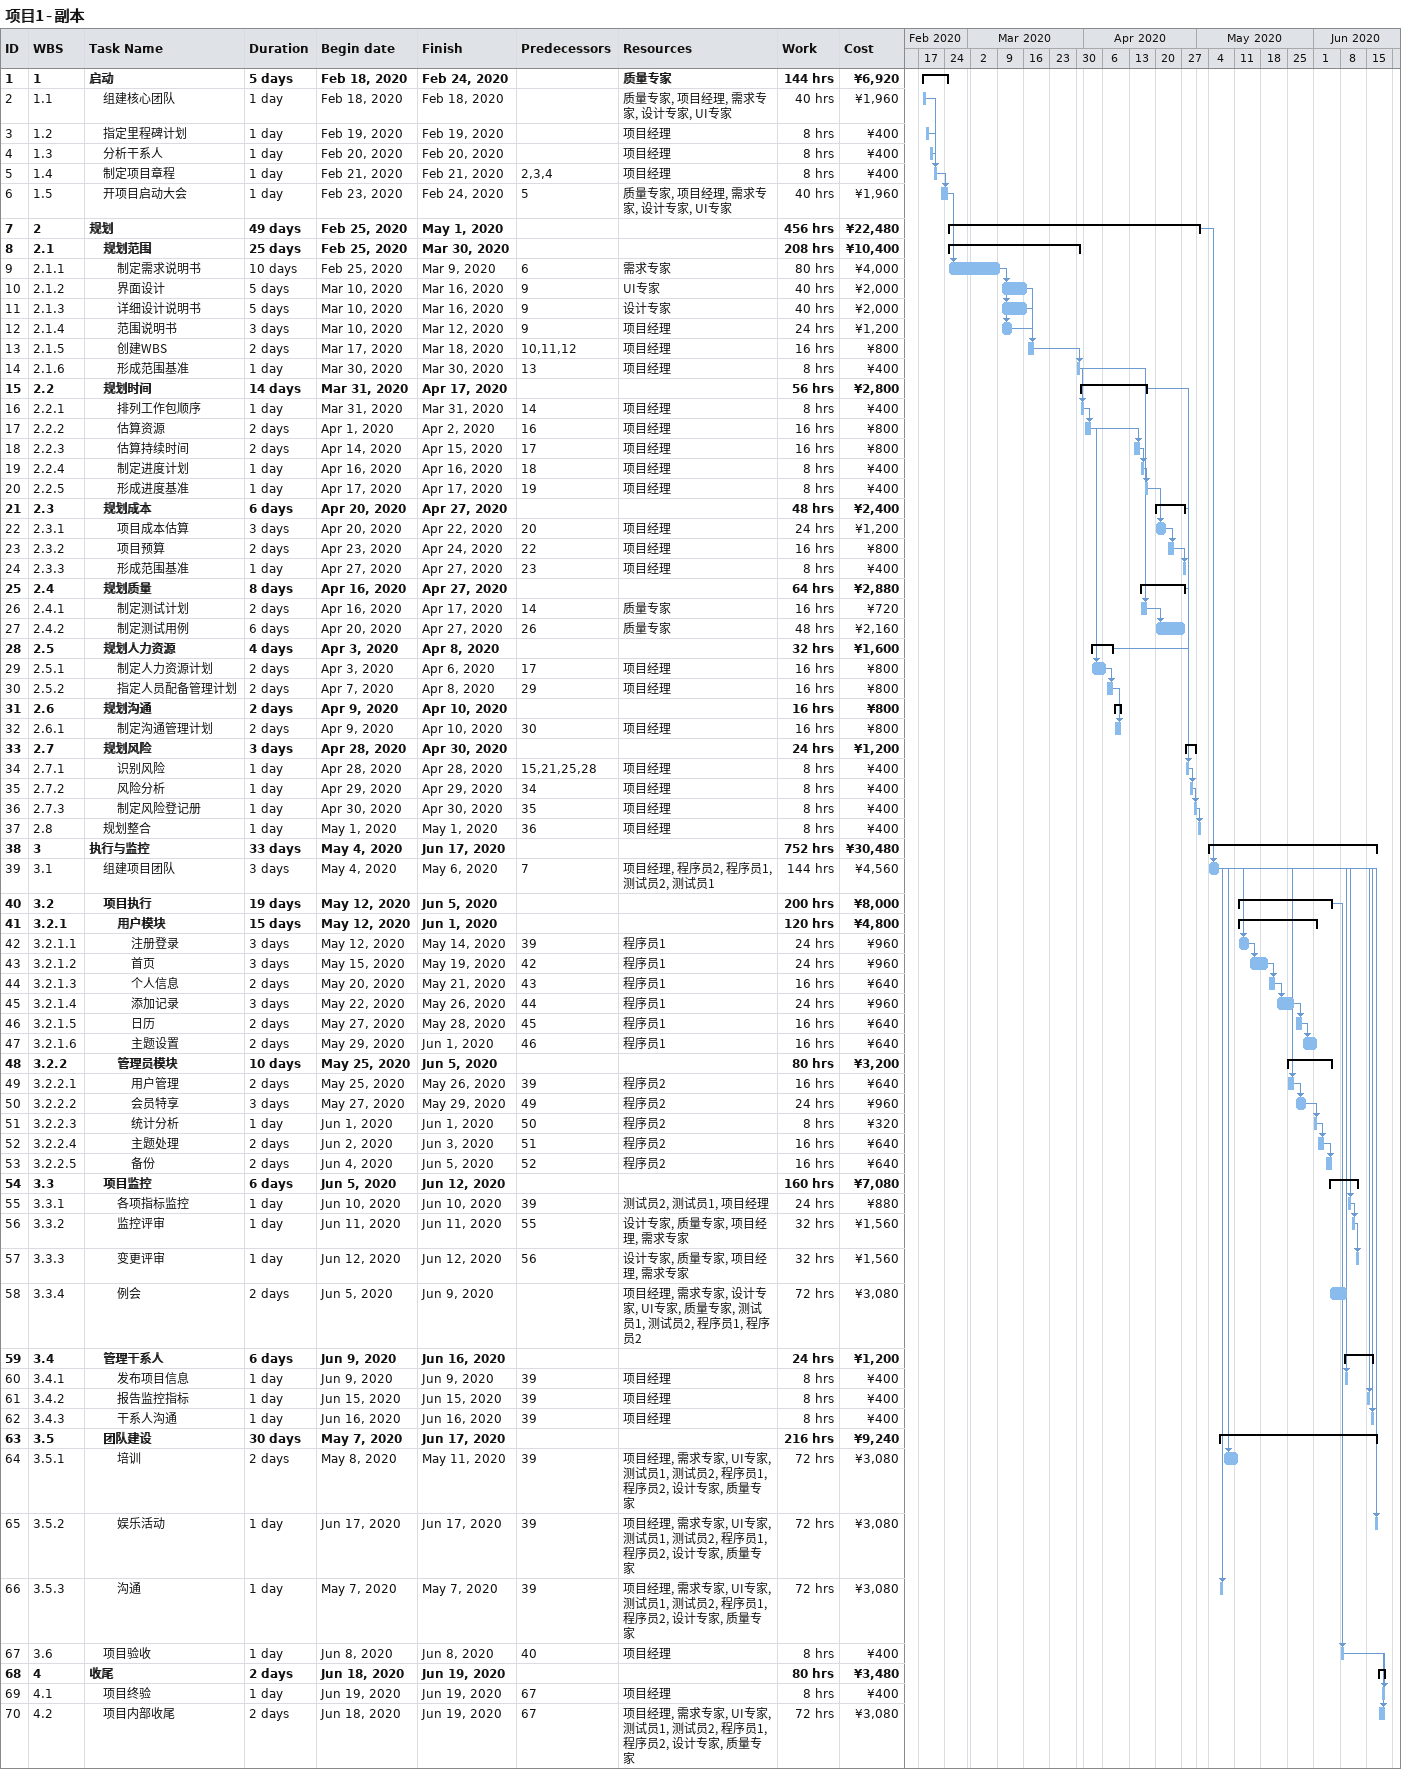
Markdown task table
项目1 - 副本

| ID | WBS | Task | Duration | Start | Finish | Predecessors | Resources | Work (h) | Cost (¥) |
|---|---|---|---|---|---|---|---|---|---|
| 1 | 1 | **启动** | 5d | 2020-02-18 | 2020-02-24 |  | 质量专家 | 144 | 6920 |
| 2 | 1.1 | 组建核心团队 | 1d | 2020-02-18 | 2020-02-18 |  | 质量专家, 项目经理, 需求专家, 设计专家, UI专家 | 40 | 1960 |
| 3 | 1.2 | 指定里程碑计划 | 1d | 2020-02-19 | 2020-02-19 |  | 项目经理 | 8 | 400 |
| 4 | 1.3 | 分析干系人 | 1d | 2020-02-20 | 2020-02-20 |  | 项目经理 | 8 | 400 |
| 5 | 1.4 | 制定项目章程 | 1d | 2020-02-21 | 2020-02-21 | 2, 3, 4 | 项目经理 | 8 | 400 |
| 6 | 1.5 | 开项目启动大会 | 1d | 2020-02-23 | 2020-02-24 | 5 | 质量专家, 项目经理, 需求专家, 设计专家, UI专家 | 40 | 1960 |
| 7 | 2 | **规划** | 49d | 2020-02-25 | 2020-05-01 |  |  | 456 | 22480 |
| 8 | 2.1 | **规划范围** | 25d | 2020-02-25 | 2020-03-30 |  |  | 208 | 10400 |
| 9 | 2.1.1 | 制定需求说明书 | 10d | 2020-02-25 | 2020-03-09 | 6 | 需求专家 | 80 | 4000 |
| 10 | 2.1.2 | 界面设计 | 5d | 2020-03-10 | 2020-03-16 | 9 | UI专家 | 40 | 2000 |
| 11 | 2.1.3 | 详细设计说明书 | 5d | 2020-03-10 | 2020-03-16 | 9 | 设计专家 | 40 | 2000 |
| 12 | 2.1.4 | 范围说明书 | 3d | 2020-03-10 | 2020-03-12 | 9 | 项目经理 | 24 | 1200 |
| 13 | 2.1.5 | 创建WBS | 2d | 2020-03-17 | 2020-03-18 | 10, 11, 12 | 项目经理 | 16 | 800 |
| 14 | 2.1.6 | 形成范围基准 | 1d | 2020-03-30 | 2020-03-30 | 13 | 项目经理 | 8 | 400 |
| 15 | 2.2 | **规划时间** | 14d | 2020-03-31 | 2020-04-17 |  |  | 56 | 2800 |
| 16 | 2.2.1 | 排列工作包顺序 | 1d | 2020-03-31 | 2020-03-31 | 14 | 项目经理 | 8 | 400 |
| 17 | 2.2.2 | 估算资源 | 2d | 2020-04-01 | 2020-04-02 | 16 | 项目经理 | 16 | 800 |
| 18 | 2.2.3 | 估算持续时间 | 2d | 2020-04-14 | 2020-04-15 | 17 | 项目经理 | 16 | 800 |
| 19 | 2.2.4 | 制定进度计划 | 1d | 2020-04-16 | 2020-04-16 | 18 | 项目经理 | 8 | 400 |
| 20 | 2.2.5 | 形成进度基准 | 1d | 2020-04-17 | 2020-04-17 | 19 | 项目经理 | 8 | 400 |
| 21 | 2.3 | **规划成本** | 6d | 2020-04-20 | 2020-04-27 |  |  | 48 | 2400 |
| 22 | 2.3.1 | 项目成本估算 | 3d | 2020-04-20 | 2020-04-22 | 20 | 项目经理 | 24 | 1200 |
| 23 | 2.3.2 | 项目预算 | 2d | 2020-04-23 | 2020-04-24 | 22 | 项目经理 | 16 | 800 |
| 24 | 2.3.3 | 形成范围基准 | 1d | 2020-04-27 | 2020-04-27 | 23 | 项目经理 | 8 | 400 |
| 25 | 2.4 | **规划质量** | 8d | 2020-04-16 | 2020-04-27 |  |  | 64 | 2880 |
| 26 | 2.4.1 | 制定测试计划 | 2d | 2020-04-16 | 2020-04-17 | 14 | 质量专家 | 16 | 720 |
| 27 | 2.4.2 | 制定测试用例 | 6d | 2020-04-20 | 2020-04-27 | 26 | 质量专家 | 48 | 2160 |
| 28 | 2.5 | **规划人力资源** | 4d | 2020-04-03 | 2020-04-08 |  |  | 32 | 1600 |
| 29 | 2.5.1 | 制定人力资源计划 | 2d | 2020-04-03 | 2020-04-06 | 17 | 项目经理 | 16 | 800 |
| 30 | 2.5.2 | 指定人员配备管理计划 | 2d | 2020-04-07 | 2020-04-08 | 29 | 项目经理 | 16 | 800 |
| 31 | 2.6 | **规划沟通** | 2d | 2020-04-09 | 2020-04-10 |  |  | 16 | 800 |
| 32 | 2.6.1 | 制定沟通管理计划 | 2d | 2020-04-09 | 2020-04-10 | 30 | 项目经理 | 16 | 800 |
| 33 | 2.7 | **规划风险** | 3d | 2020-04-28 | 2020-04-30 |  |  | 24 | 1200 |
| 34 | 2.7.1 | 识别风险 | 1d | 2020-04-28 | 2020-04-28 | 15, 21, 25, 28 | 项目经理 | 8 | 400 |
| 35 | 2.7.2 | 风险分析 | 1d | 2020-04-29 | 2020-04-29 | 34 | 项目经理 | 8 | 400 |
| 36 | 2.7.3 | 制定风险登记册 | 1d | 2020-04-30 | 2020-04-30 | 35 | 项目经理 | 8 | 400 |
| 37 | 2.8 | 规划整合 | 1d | 2020-05-01 | 2020-05-01 | 36 | 项目经理 | 8 | 400 |
| 38 | 3 | **执行与监控** | 33d | 2020-05-04 | 2020-06-17 |  |  | 752 | 30480 |
| 39 | 3.1 | 组建项目团队 | 3d | 2020-05-04 | 2020-05-06 | 7 | 项目经理, 程序员2, 程序员1, 测试员2, 测试员1 | 144 | 4560 |
| 40 | 3.2 | **项目执行** | 19d | 2020-05-12 | 2020-06-05 |  |  | 200 | 8000 |
| 41 | 3.2.1 | **用户模块** | 15d | 2020-05-12 | 2020-06-01 |  |  | 120 | 4800 |
| 42 | 3.2.1.1 | 注册登录 | 3d | 2020-05-12 | 2020-05-14 | 39 | 程序员1 | 24 | 960 |
| 43 | 3.2.1.2 | 首页 | 3d | 2020-05-15 | 2020-05-19 | 42 | 程序员1 | 24 | 960 |
| 44 | 3.2.1.3 | 个人信息 | 2d | 2020-05-20 | 2020-05-21 | 43 | 程序员1 | 16 | 640 |
| 45 | 3.2.1.4 | 添加记录 | 3d | 2020-05-22 | 2020-05-26 | 44 | 程序员1 | 24 | 960 |
| 46 | 3.2.1.5 | 日历 | 2d | 2020-05-27 | 2020-05-28 | 45 | 程序员1 | 16 | 640 |
| 47 | 3.2.1.6 | 主题设置 | 2d | 2020-05-29 | 2020-06-01 | 46 | 程序员1 | 16 | 640 |
| 48 | 3.2.2 | **管理员模块** | 10d | 2020-05-25 | 2020-06-05 |  |  | 80 | 3200 |
| 49 | 3.2.2.1 | 用户管理 | 2d | 2020-05-25 | 2020-05-26 | 39 | 程序员2 | 16 | 640 |
| 50 | 3.2.2.2 | 会员特享 | 3d | 2020-05-27 | 2020-05-29 | 49 | 程序员2 | 24 | 960 |
| 51 | 3.2.2.3 | 统计分析 | 1d | 2020-06-01 | 2020-06-01 | 50 | 程序员2 | 8 | 320 |
| 52 | 3.2.2.4 | 主题处理 | 2d | 2020-06-02 | 2020-06-03 | 51 | 程序员2 | 16 | 640 |
| 53 | 3.2.2.5 | 备份 | 2d | 2020-06-04 | 2020-06-05 | 52 | 程序员2 | 16 | 640 |
| 54 | 3.3 | **项目监控** | 6d | 2020-06-05 | 2020-06-12 |  |  | 160 | 7080 |
| 55 | 3.3.1 | 各项指标监控 | 1d | 2020-06-10 | 2020-06-10 | 39 | 测试员2, 测试员1, 项目经理 | 24 | 880 |
| 56 | 3.3.2 | 监控评审 | 1d | 2020-06-11 | 2020-06-11 | 55 | 设计专家, 质量专家, 项目经理, 需求专家 | 32 | 1560 |
| 57 | 3.3.3 | 变更评审 | 1d | 2020-06-12 | 2020-06-12 | 56 | 设计专家, 质量专家, 项目经理, 需求专家 | 32 | 1560 |
| 58 | 3.3.4 | 例会 | 2d | 2020-06-05 | 2020-06-09 |  | 项目经理, 需求专家, 设计专家, UI专家, 质量专家, 测试员1, 测试员2, 程序员1, 程序员2 | 72 | 3080 |
| 59 | 3.4 | **管理干系人** | 6d | 2020-06-09 | 2020-06-16 |  |  | 24 | 1200 |
| 60 | 3.4.1 | 发布项目信息 | 1d | 2020-06-09 | 2020-06-09 | 39 | 项目经理 | 8 | 400 |
| 61 | 3.4.2 | 报告监控指标 | 1d | 2020-06-15 | 2020-06-15 | 39 | 项目经理 | 8 | 400 |
| 62 | 3.4.3 | 干系人沟通 | 1d | 2020-06-16 | 2020-06-16 | 39 | 项目经理 | 8 | 400 |
| 63 | 3.5 | **团队建设** | 30d | 2020-05-07 | 2020-06-17 |  |  | 216 | 9240 |
| 64 | 3.5.1 | 培训 | 2d | 2020-05-08 | 2020-05-11 | 39 | 项目经理, 需求专家, UI专家, 测试员1, 测试员2, 程序员1, 程序员2, 设计专家, 质量专家 | 72 | 3080 |
| 65 | 3.5.2 | 娱乐活动 | 1d | 2020-06-17 | 2020-06-17 | 39 | 项目经理, 需求专家, UI专家, 测试员1, 测试员2, 程序员1, 程序员2, 设计专家, 质量专家 | 72 | 3080 |
| 66 | 3.5.3 | 沟通 | 1d | 2020-05-07 | 2020-05-07 | 39 | 项目经理, 需求专家, UI专家, 测试员1, 测试员2, 程序员1, 程序员2, 设计专家, 质量专家 | 72 | 3080 |
| 67 | 3.6 | 项目验收 | 1d | 2020-06-08 | 2020-06-08 | 40 | 项目经理 | 8 | 400 |
| 68 | 4 | **收尾** | 2d | 2020-06-18 | 2020-06-19 |  |  | 80 | 3480 |
| 69 | 4.1 | 项目终验 | 1d | 2020-06-19 | 2020-06-19 | 67 | 项目经理 | 8 | 400 |
| 70 | 4.2 | 项目内部收尾 | 2d | 2020-06-18 | 2020-06-19 | 67 | 项目经理, 需求专家, UI专家, 测试员1, 测试员2, 程序员1, 程序员2, 设计专家, 质量专家 | 72 | 3080 |
